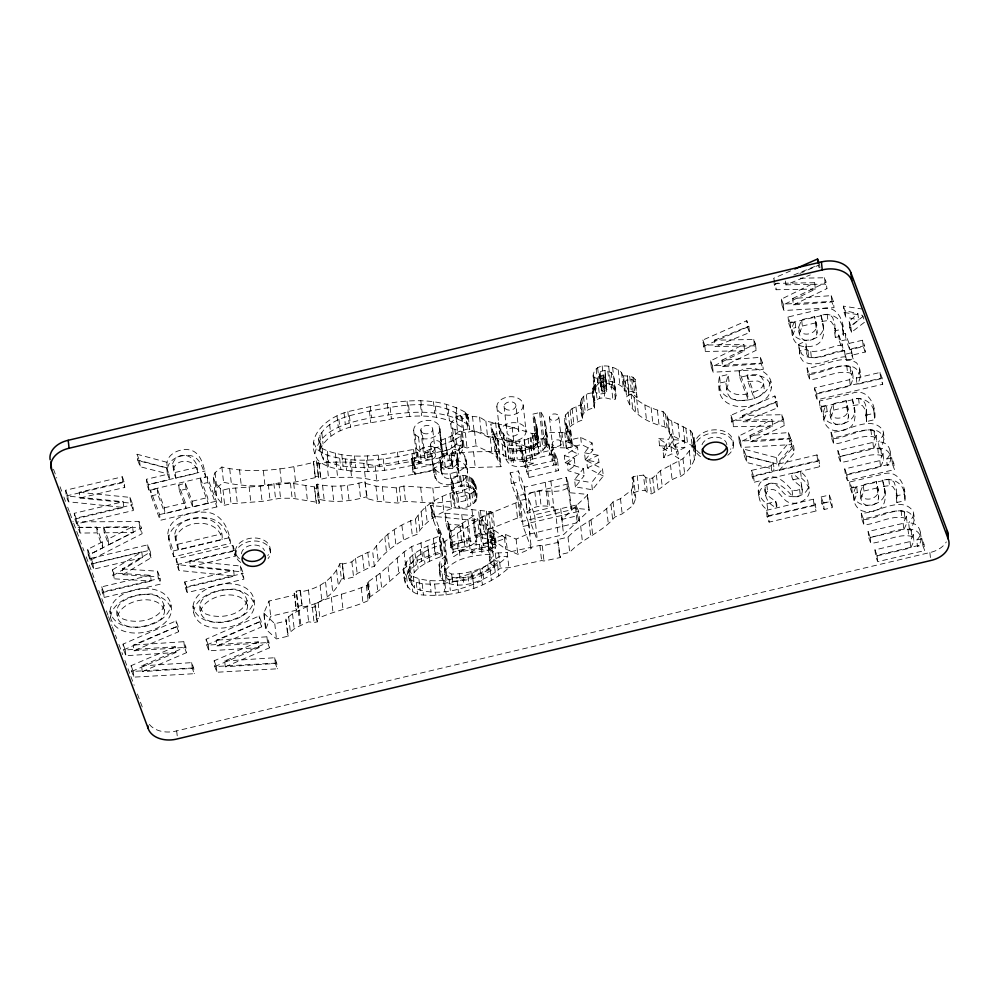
<?xml version="1.0" encoding="UTF-8"?>
<svg xmlns="http://www.w3.org/2000/svg" width="999" height="999" viewBox="0 0 999 999"><rect width="100%" height="100%" fill="white"/><g stroke="black" fill="none" stroke-linecap="round" stroke-linejoin="round"><path stroke-width="0.75" stroke-dasharray="5 3.75" d="M298.301 607.916L296.628 592.694L294.193 593.269L295.879 608.491L298.301 607.916L296.079 591.233L300.025 590.297L300.574 591.758C317.295 589.398 332.979 579.77 339.71 563.848L342.145 563.261L344.131 579.32L353.546 577.085L357.18 573.563L369.468 567.569L374.325 566.421C384.016 551.098 400.312 540.109 417.145 534.328C425.661 520.604 440.097 511.925 455.319 507.38L452.909 500.886L434.503 503.259L405.494 501.273L397.902 503.071L377.61 501.361L367.345 498.651L364.96 481.555C349.737 485.939 333.254 487.962 317.67 484.153L316.458 484.44L317.707 487.787L319.393 503.009L316.658 503.646L316.084 502.11L292.12 498.251L280.557 498.214L262.075 501.386L231.069 503.746L224.688 505.257L222.015 503.871L216.82 497.377L214.947 492.357L216.771 487.812L223.551 482.23C253.896 489.285 285.477 484.952 315.334 477.597L313.336 461.538L316.383 460.826L317.232 463.124L318.756 462.762L319.218 464.011L326.81 462.212L349.925 462.075L363.723 463.349L375.174 465.734L431.843 455.681A5.032 3.509 -6.3 0 0 437.562 458.304A5.032 3.509 -6.3 0 0 441.758 454.046L473.538 451.81L499.463 451.461C510.626 465.297 536.488 460.214 546.016 446.378C543.806 434.69 548.713 422.902 540.884 412.25L532.742 414.173L535.614 440.134L538.573 448.289L533.778 448.751L513.848 442.432L487.524 436.226L481.218 432.292L474.163 431.655L467.657 428.946L457.642 432.067L452.435 438.898L454.308 443.918L463.037 446.715L461.363 431.493M546.016 446.378L547.165 436.625L545.978 425.886M109.99 611.163C112.737 585.239 172.864 577.372 171.491 610.564C168.581 636.338 108.654 644.255 109.99 611.163C115.822 637.749 168.232 628.708 170.854 604.82M110.627 616.92C113.087 592.894 165.722 583.841 171.491 610.564M193.044 606.281C195.792 580.357 255.919 572.477 254.545 605.681C251.623 631.443 191.708 639.372 193.044 606.281C198.876 632.866 251.273 623.813 253.908 599.937M193.681 612.025C196.129 588.011 248.776 578.958 254.545 605.681M476.748 498.251C478.696 479.52 468.756 470.754 451.173 477.984L453.209 483.429L461.55 481.443A6.281 4.383 -6.3 0 1 468.893 485.352L468.706 486.451A6.281 4.383 -6.3 0 1 464.66 489.76L456.068 491.795L457.255 502.534L459.328 508.091C489.635 507.117 474.95 476.436 452.36 488.723L451.223 485.676L432.817 488.036L403.821 486.063L396.228 487.862L375.936 486.151L365.659 483.441M770.391 381.406C767.07 407.242 711.425 407.829 719.555 376.511L728.184 374.463L725.936 383.279L727.359 393.281L730.107 397.49L737.499 400.774L748.226 399.975L747.527 393.618L739.148 371.203C757.055 361.713 781.181 377.123 767.569 396.903C753.671 411.413 717.407 411.625 718.855 385.164M167.82 533.99C168.906 516.695 190.759 511.538 205.057 512.2C221.366 512.4 229.37 529.245 230.507 543.319L173.814 556.743L170.454 547.752L167.82 533.99L173.177 550.986L173.814 556.743M168.456 539.735C169.543 522.452 191.396 517.282 205.682 517.957C219.905 518.019 227.635 531.043 230.507 543.319M174.775 534.065C179.183 510.639 224.763 512.175 222.103 539.66L178.346 550.012L175.412 539.81L174.775 534.065L177.71 544.268L178.346 550.012M175.412 539.81C178.958 519.13 218.781 516.52 222.103 539.66M835.326 337.487L834.502 330.819L834.977 325.162L832.666 317.507L830.431 315.259L827.197 314.26L820.991 315.11C825.361 330.095 826.872 347.49 805.694 346.528C792.594 347.352 788.199 330.182 795.067 321.241L790.059 322.427L788.036 317.008L820.179 309.403C836.712 303.009 845.279 321.815 843.356 335.589L835.326 337.487L834.977 325.162M865.871 414.872C866.745 409.503 866.495 402.934 861.812 399.313L858.578 398.314L852.359 399.163C856.742 414.16 858.241 431.543 837.075 430.581C823.975 431.406 819.58 414.235 826.435 405.294L821.428 406.481L819.405 401.061L851.56 393.456C868.094 387.063 876.647 405.869 874.737 419.642L866.695 421.541L865.871 414.872L866.695 421.541M866.583 421.228L866.345 409.215M896.915 502.497L896.091 495.829L896.565 490.172L894.267 482.517L892.032 480.269L888.798 479.27L882.579 480.119C886.95 495.104 888.461 512.499 867.282 511.525C854.195 512.362 849.787 495.192 856.655 486.251L851.648 487.437L849.625 482.017L881.78 474.413C898.301 468.019 906.867 486.825 904.957 500.599L896.915 502.497L896.565 490.172M164.061 605.207C159.54 621.253 134.041 624.875 120.692 617.906C107.617 603.121 134.703 593.93 146.254 594.555C163.661 589.635 172.677 617.332 155.045 622.377C142.545 628.846 115.272 631.655 116.796 610.714M247.103 600.324C242.595 616.371 217.095 619.979 203.746 613.011C190.659 598.239 217.745 589.035 229.308 589.672C246.716 584.74 255.732 612.449 238.099 617.494C225.599 623.963 198.326 626.773 199.85 605.831M117.432 616.458C121.816 599.487 158.379 591.957 164.698 610.963M200.487 611.575C204.87 594.605 241.433 587.075 247.74 606.068M726.635 389.622L729.008 381.131L728.184 374.463M765.034 489.185C764.635 498.426 779.57 498.801 776.448 507.629C767.944 504.532 763.648 495.429 765.321 486.725L766.845 484.777C775.748 478.933 780.019 490.559 785.726 494.867C793.706 499.163 807.055 495.979 808.578 485.889L807.741 480.719L804.744 475.524L800.599 471.528L792.145 473.538C789.235 483.304 805.369 483.803 801.847 493.706L800.311 495.579L797.577 496.728L792.769 496.678C785.614 488.449 776.061 478.059 764.235 486.263C754.582 491.97 759.652 505.357 767.682 510.027L766.982 503.671C758.953 499.001 753.883 485.614 763.536 479.907C775.349 471.703 784.914 482.105 792.07 490.322L796.877 490.384L799.6 489.235L801.148 487.35C803.171 481.006 796.628 476.398 792.145 473.538M765.734 495.541L766.033 493.081L767.544 491.121C778.296 484.39 781.156 501.073 790.084 502.734C800.074 505.407 813.036 497.377 808.578 485.889M859.702 369.393L859.352 372.127L856.305 378.084L857.005 384.428L880.706 378.821L882.729 384.265L817.257 399.775L815.221 394.33L814.522 387.974L849.625 379.67L852.534 372.078L850.087 366.883C836.563 363.012 822.577 372.39 809.09 373.439L807.067 367.994C822.764 367.345 841.183 353.658 856.43 362.724C861.425 368.668 861.8 378.196 857.005 384.428M865.296 352.023L863.261 346.578L849.749 349.775L849.05 343.419L845.304 333.404L838.748 334.952L842.482 344.98L843.193 351.323C831.805 352.073 820.004 360.264 808.628 356.955C802.472 352.085 811.775 336.888 798.725 344.43L800.336 357.118L802.734 360.876C815.634 369.48 831.705 357.217 845.216 356.768L846.59 360.452L853.158 358.891L851.086 348.863L864.597 345.666L865.296 352.023L851.785 355.219L851.086 348.863M806.38 351.436L805.843 342.744M172.602 463.748C178.821 447.415 200.312 456.968 197.265 473.139L175.861 478.209L174.163 473.638L172.602 463.748L175.237 472.452L175.861 478.209M173.239 469.493C176.361 457.092 197.602 459.003 197.265 473.139M632.092 477.559L634.115 482.992L631.455 490.172L620.479 498.651L613.036 501.898C601.036 516.97 581.056 522.964 568.019 537.125L557.692 539.572L559.378 554.782L569.692 552.347C582.742 538.174 602.722 532.18 614.71 517.12L622.165 513.873L633.129 505.382L635.801 498.201L633.766 492.769L632.092 477.559L633.391 476.535L643.481 475.074L645.154 490.297L647.439 492.794L651.373 493.893C661.525 489.41 668.656 478.821 680.531 476.498C688.623 471.503 695.079 462.475 695.629 452.784L692.157 445.691L669.967 434.415L668.718 431.068L664.735 426.81C648.95 423.039 630.644 414.123 626.635 396.79L629.12 394.667L633.403 394.48L636.962 397.427L636.775 394.58L634.727 392.482L631.38 391.446L624.425 390.921L622.739 375.711L621.565 372.577C615.297 367.12 605.469 363.636 597.639 367.682C589.597 373.451 594.305 384.503 595.566 392.332L599.275 394.155L604.907 393.344L606.68 391.695L605.294 374.5L605.069 373.876L603.783 375.462L601.785 375.936L599.887 375.274L599.125 373.239L600.112 371.566L604.969 370.417L611.213 372.565L613.711 375.974L614.36 380.095L616.046 395.317L615.334 399.063L612.911 399.637L604.807 397.714L599.812 398.239L597.115 399.525L594.979 402.335L593.955 406.293L594.642 408.141C588.773 408.154 580.394 413.062 582.667 419.917C575.923 422.39 567.794 425.911 566.071 433.678L569.205 442.47L572.052 445.167L572.489 446.316L571.353 447.14L566.396 447.902L547.215 447.465L543.756 438.199L535.614 440.134M606.68 391.695L605.294 374.5M487.237 538.873L489.772 560.938L490.959 564.123L494.517 566.583L494.255 567.994C482.342 577.21 467.357 581.131 452.46 581.218L447.04 578.533L445.079 573.301L444.293 566.146L444.767 563.049L446.99 560.114L446.316 560.564L444.892 556.743L440.646 559.977L439.11 564.56L440.222 576.985C453.833 594.28 487.15 580.382 500.324 568.106L508.903 567.682L541.608 560.576L543.98 561.001L560.389 557.504L557.692 539.572M445.079 573.301L444.767 563.049M798.725 327.035L801.635 319.692L814.672 316.596C815.871 324.163 821.353 337.687 810.389 340.147C801.972 343.244 797.751 334.041 798.725 327.035C799.575 339.897 821.765 333.541 815.808 321.678M799.425 333.391L802.334 326.036L801.635 319.692M830.094 411.089L833.004 403.746L846.053 400.649C847.239 408.216 852.721 421.74 841.77 424.2C833.353 427.297 829.133 418.094 830.094 411.089C830.956 423.951 853.134 417.594 847.189 405.731M830.793 417.445L833.703 410.089L833.004 403.746M860.314 492.045L863.223 484.702L876.273 481.605C877.459 489.173 882.941 502.697 871.977 505.157C863.573 508.254 859.34 499.05 860.314 492.045C861.175 504.907 883.353 498.551 877.409 486.688M861.013 498.401L863.923 491.046L863.223 484.702M694.517 459.852L692.831 444.642L693.955 437.574L692.319 433.179L690.484 430.482L668.294 419.205L667.045 415.859L663.061 411.588C647.265 407.817 628.958 398.913 624.962 381.581L627.434 379.445L631.73 379.27L635.277 382.217L636.962 397.427M852.534 372.078L853.233 378.421L850.324 386.014L815.221 394.33M418.569 437.225L421.428 463.174C398.813 468.681 375.449 473.064 352.085 471.128C340.209 469.305 326.785 468.693 317.694 459.927C303.334 436.463 327.11 417.42 347.864 411.625C385.789 403.146 429.645 391.645 465.621 412.462L468.481 418.394L466.396 417.532L462.337 418.806L460.901 416.108C433.966 397.677 399.175 405.756 369.443 411.089C351.061 415.297 326.548 418.756 318.544 438.711L319.805 450.124L323.464 459.94C351.823 473.351 385.314 465.909 414.81 460.876L417.832 460.152L414.972 434.203M314.935 453.821C319.255 428.758 350.512 421.915 371.553 417.732C402.809 412.312 438.224 406.431 466.883 423.876L469.742 429.807L468.056 414.597M582.167 417.332C578.871 406.83 578.646 393.057 592.969 392.932L594.642 408.141M468.893 485.352L469.892 497.19A6.281 4.383 -6.3 0 1 465.846 500.511L457.255 502.534M719.555 376.511L720.267 382.854L719.555 391.521M879.17 448.451L878.458 442.095C887.799 440.871 894.492 452.485 886.525 459.041L887.224 465.384L892.444 464.148L894.48 469.592L847.477 480.731L845.441 475.287L844.742 468.931L879.832 460.614L883.004 453.708L880.843 449.088C867.257 445.841 853.433 454.882 839.922 456.006L837.886 450.561L872.901 442.407L876.148 435.264L873.988 430.731C860.401 427.472 846.578 436.526 833.066 437.649L831.031 432.205C845.928 432.917 871.178 413.736 882.891 430.269C884.652 436.663 884.615 443.806 879.17 448.451C888.498 447.227 895.191 458.828 887.224 465.384M909.377 529.395L908.678 523.051C918.019 521.828 924.712 533.429 916.745 539.984L917.444 546.341L922.664 545.104L924.699 550.549L877.696 561.675L875.661 556.231L874.962 549.887L910.052 541.57L913.223 534.665L911.063 530.044C897.477 526.785 883.653 535.839 870.141 536.962L868.106 531.518L903.121 523.351L906.368 516.221L904.207 511.688C890.621 508.429 876.797 517.482 863.286 518.606L861.25 513.161C876.148 513.873 901.398 494.692 913.111 511.213C914.859 517.607 914.834 524.762 909.377 529.395C918.718 528.184 925.411 539.785 917.444 546.341M494.255 567.994L493.731 559.415L496.191 561.113L499.525 560.951C486.351 573.226 453.047 587.125 439.435 569.83M615.334 399.063L613.661 383.853L614.36 380.095M593.955 406.293C594.205 399.188 589.26 390.134 595.441 384.315L598.126 383.029L603.134 382.492L611.226 384.428L613.661 383.853M439.985 428.996L439.498 431.418A13.212 9.228 -6.3 0 1 420.117 437.987L415.347 434.827L414.061 432.667A13.212 9.228 -6.3 0 1 421.903 421.328A13.212 9.228 -6.3 0 1 438.286 424.45L439.985 428.996L442.844 454.957L442.357 457.367A13.212 9.228 -6.3 0 1 422.977 463.936L418.206 460.789L416.92 458.616A13.212 9.228 -6.3 0 1 424.762 447.29A13.212 9.228 -6.3 0 1 441.146 450.412L442.844 454.957M792.557 335.689L795.766 327.597L795.067 321.241M823.938 419.742L827.147 411.65L826.435 405.294M854.145 500.699L857.354 492.607L856.655 486.251M876.148 435.264L876.847 441.62L873.601 448.751L838.586 456.918L837.886 450.561M906.368 516.221L907.067 522.577L903.82 529.707L868.805 537.874L868.106 531.518M594.78 390.247L593.556 372.827M883.366 433.042L882.729 435.851L878.458 442.095M913.573 513.986L912.949 516.808L908.678 523.051M883.004 453.708L883.703 460.064L880.544 466.97L845.441 475.287M913.223 534.665L913.923 541.008L910.751 547.927L875.661 556.231M318.756 462.762L320.904 479.233L328.496 477.435L351.598 477.285L365.409 478.571L376.848 480.944L433.516 470.704L433.491 469.967A5.032 3.509 -6.3 0 1 437.712 466.633A5.032 3.509 -6.3 0 1 443.069 468.394L443.369 469.118L452.834 468.344L450.786 458.304L452.559 450.811L455.082 444.992L462.325 440.222L463.349 440.547C457.554 448.651 455.706 458.466 458.491 468.007L501.148 466.683L498.276 440.721M451.498 464.785L455.794 451.486L454.533 440.072L461.775 435.302L455.344 433.241L450.649 436.426L440.734 440.422L441.283 445.03L454.533 440.072M457.642 462.587L459.677 455.332L464.06 447.04L462.375 431.83M566.071 433.678L564.398 418.469L565.521 414.972L572.14 408.516L580.993 404.707L580.481 402.11M403.908 571.678C409.003 583.478 423.526 584.515 434.64 584.078C460.751 582.405 488.249 574.737 507.642 556.268L499.063 556.693L482.405 568.331L483.653 579.732C463.037 589.685 436.788 597.252 414.635 588.061L410.289 582.442C401.386 561.101 425.412 549.875 441.458 544.555L440.234 541.283C426.223 546.378 409.028 552.534 403.633 567.956C401.785 581.031 409.203 594.73 423.464 595.017C453.771 597.165 486.251 588.523 508.903 567.682L507.217 552.472L539.922 545.367L542.307 545.791L558.703 542.295M409.94 580.744C414.185 566.445 430.119 560.726 442.719 555.968L439.847 530.007M166.92 462.3L137.063 454.245L137.7 460.002L167.557 468.044C163.636 455.806 178.084 448.326 188.449 449.687C201.049 451.236 204.033 466.533 205.682 476.798L148.976 490.222L147.04 485.027L146.403 479.283L168.956 473.938L169.58 479.695L147.04 485.027M167.557 468.044C169.418 458.529 180.432 454.782 189.086 455.432C199.987 456.268 202.635 468.419 205.682 476.798M440.222 576.985L439.897 571.715L441.433 567.132L440.646 559.977M319.805 450.124C332.18 423.763 367.083 424.837 391.421 418.918C414.797 414.647 441.77 413.361 462.162 427.522L463.598 430.207L461.913 414.997M214.947 492.357L213.262 477.147L215.085 472.589L221.865 467.02C252.21 474.075 283.803 469.742 313.649 462.375L315.334 477.597M498.289 422.365L499.475 433.104L504.295 443.781L507.542 445.042L521.391 446.166L531.393 448.339C537.749 446.228 539.747 438.736 536.9 433.079L532.105 433.541L512.162 427.222L485.851 421.016L479.545 417.082L472.49 416.433L465.971 413.736L455.956 416.858L450.749 423.688L452.622 428.708L465.347 432.767L474.45 430.619L493.743 439.697L491.945 434.89L490.759 424.15L498.289 422.365C500.412 436.925 514.497 446.103 528.109 438.636C540.084 435.701 537.437 422.24 532.742 414.173M265.484 628.346L263.798 613.136L269.006 601.061L294.817 594.942L296.503 610.164L270.692 616.271L265.796 629.183L276.461 638.935L288.299 636.138L285.914 619.043L292.52 613.661L306.955 606.593L312.387 607.38L315.721 606.58L317.407 621.803L314.061 622.589L308.629 621.803L299.9 625.824L294.205 628.87L287.6 634.253L288.299 636.138M405.169 583.091L404.895 579.37C410.289 563.948 427.485 557.792 441.496 552.697L438.636 526.748M456.068 491.795L458.141 497.352C463.861 495.804 477.023 494.567 475.374 485.689M458.928 473.439L457.654 461.076L456.256 457.892L457.442 468.631L458.928 473.439L455.207 477.522A8.504 5.944 -6.3 0 1 448.701 478.721C438.499 477.759 441.183 464.385 439.735 457.33L449.175 455.094L450.362 465.834A6.856 4.783 -6.3 0 1 457.417 468.643M663.798 457.754L663.011 450.586L666.445 443.706L658.791 438.611L659.577 445.766L667.232 450.874L663.798 457.754L671.79 453.896L678.821 458.591L678.034 451.423L675.474 444.58L684.078 440.447L684.864 447.602L676.273 451.748L678.821 458.591M659.577 445.766L669.43 446.478L668.643 439.323L671.428 433.741L673.651 439.685L674.437 446.84L684.864 447.602M669.43 446.478L672.227 440.909L671.428 433.741M763.648 383.891L761.925 387.312L758.516 390.134L753.583 392.195L754.282 398.539L759.215 396.491L762.624 393.668L764.347 390.247L763.224 379.982L760.913 376.498L757.304 374.687L747.19 375.075L747.889 381.418L754.282 398.539M300.025 590.297L302.247 606.98C318.968 604.607 334.653 594.979 341.396 579.058L339.71 563.848M643.481 475.074L645.754 477.584L649.7 478.683L652.734 477.959L660.451 470.616L682.979 458.678L689.273 450.961L692.831 444.642M488.836 513.036L491.695 538.998L505.731 549.025L517.782 554.308L531.343 548.463L523.126 526.461L520.267 500.511L528.483 498.563L534.577 514.872L576.236 505.007L578.633 511.438L579.82 522.177L529.932 533.99L529.657 533.254L516.108 539.098L505.556 534.477L491.858 539.223L488.086 545.729L489.273 548.913L490.959 564.123M492.744 547.277L491.97 548.626L490.459 547.027L481.368 547.652L459.49 552.072L469.655 545.529L488.424 543.281L495.279 544.805L496.416 546.003L492.744 547.277L491.858 539.223M489.772 560.938L492.757 555.781L491.083 540.571M605.069 373.876L606.743 389.086L605.469 390.671L603.471 391.146L601.573 390.484L600.811 388.461L601.785 386.775L600.112 371.566M544.83 435.626C540.147 444.38 529.495 446.59 520.604 448.326C504.707 452.497 493.394 438.349 490.759 424.15M374.325 566.421L372.652 551.211C382.33 535.889 398.638 524.887 415.459 519.118C423.988 505.382 438.411 496.715 453.646 492.157L454.395 494.168L462.737 492.182A6.281 4.383 -6.3 0 1 470.079 496.091M595.242 388.037C600.287 376.81 616.108 381.081 623.251 387.787L624.425 390.921M445.554 570.217C456.468 556.805 475.137 555.357 491.258 554.195L492.757 555.781M584.502 452.809L598.189 455.244L598.988 462.4L585.302 459.977L584.502 452.809L592.082 442.994L580.706 437.4L565.534 440.996L566.321 448.151L578.309 454.233L565.109 462.774L564.323 455.619L577.522 447.077L578.309 454.233M585.302 459.977L592.869 450.162L592.082 442.994M778.646 463.998L816.982 454.92L819.005 460.364L819.717 466.72L754.233 482.217L752.197 476.773L751.498 470.417L771.153 465.771L773.388 462.912L746.191 456.193L743.518 449.051L776.51 457.654L791.196 439.71L793.73 446.491L794.43 452.847L779.345 470.342L778.646 463.998L793.73 446.491M752.197 476.773L771.852 472.115L774.088 469.255L773.388 462.912M575.387 486.875L574.6 479.72L583.404 468.543L567.282 463.536L568.081 470.691L584.19 475.699L575.387 486.875L592.37 489.785L603.296 476.036L602.509 468.881L586.65 460.776L587.437 467.932L603.296 476.036M592.37 489.785L591.583 482.617L602.509 468.881M743.518 449.051L744.218 455.394L777.21 464.011L791.895 446.066L791.196 439.71M342.145 563.261L342.457 564.098L351.873 561.875L355.494 558.354L367.794 552.36L372.652 551.211M491.695 538.998L493.906 537.574L491.033 511.613L430.669 505.419L431.855 516.158L473.164 520.404L518.169 501.873L511.363 483.628L510.177 472.889L518.406 470.941L524.487 487.25L566.146 477.385L567.332 488.124L569.018 492.657L587.287 494.368L587.537 495.054L561.888 519.43L577.422 515.746L579.82 522.177M528.483 498.563L531.356 524.512L537.437 540.821L563.573 534.64L589.223 510.264L587.537 495.054M317.407 621.803L316.471 619.293C333.341 610.651 352.872 608.204 369.68 599.912L367.207 582.567L380.032 573.289L404.096 551.91L411.688 546.553L439.31 536.126L431.855 516.158M368.881 597.789L381.718 588.498L405.781 567.132L413.374 561.763L440.984 551.336L438.124 525.387M593.106 375.037L593.881 377.123L597.602 378.946L603.221 378.122L605.007 376.486M849.787 327.797L849.088 321.441L857.879 313.561L858.578 319.917L849.787 327.797L851.473 332.28L864.947 321.903L862.499 315.322L844.08 312.5L843.381 306.144L861.8 308.978M633.766 492.769L638.885 490.846L645.154 490.297M851.473 332.28L850.761 325.924L863.024 316.496M441.433 567.132L445.679 563.911L442.819 537.949M316.471 619.293L314.785 604.07C331.656 595.441 351.186 592.981 367.994 584.702L367.207 582.567M567.282 463.536L574.225 458.366L575.024 465.522L568.081 470.691M547.165 436.625L545.529 432.255L564.71 432.692L570.804 431.093L565.784 423.813L564.398 418.469M439.123 425.874L441.995 451.835L451.91 447.839L456.593 444.655L454.92 429.445M493.906 537.574L489.21 537.087L483.941 531.356L519.842 517.082L516.982 491.133M444.293 566.146L446.241 571.378L451.673 574.063C466.57 573.963 481.555 570.054 493.469 560.839M463.037 446.715L455.794 451.486L442.545 456.443L439.685 430.482M462.337 523.226L465.197 549.175L453.746 556.618L450.874 530.669L473.976 515.659L476.835 541.608L470.866 545.491L451.336 549.7L447.677 521.441M446.316 560.564L444.243 541.77L491.033 511.613M467.569 526.735L470.442 552.684L476.623 548.701L489.21 550.437L487.949 539.035M485.089 515.447L487.949 541.408L481.843 545.342L495.479 548.164L494.218 536.75L492.969 533.404L486.688 529.994L490.434 527.584L505.981 538.286L495.954 541.758L494.817 540.559L480.819 537.45L475.362 537.287L480.581 533.928L494.218 536.75M112.363 569.929L141.808 551.885L142.445 557.629L112.987 575.674L114.173 578.821L151.174 581.043L150.537 575.287L113.536 573.064L112.363 569.929L112.987 575.674M150.537 575.287L101.686 586.85L102.323 592.607L104.133 597.452L160.827 584.028L158.192 576.947L122.977 574.675L122.353 568.931L150.399 552.047L147.715 544.842L91.009 558.266L91.646 564.01L93.581 569.205L142.445 557.629M122.977 574.675L151.036 557.792L150.399 552.047M567.332 488.124C553.658 496.216 537.162 484.815 525.337 497.077L519.58 481.68L518.406 470.941M527.01 512.287C534.577 504.795 544.218 505.419 553.758 506.955L527.36 513.211L524.15 486.338M408.678 569.33L413.374 576.648C435.539 585.839 461.775 578.271 482.405 568.331M90.272 560.314L89.635 554.57L141.421 527.984L139.036 521.59L77.422 521.853L78.059 527.609L80.107 533.079L97.265 532.867L102.835 547.789L88.312 555.069L90.272 560.314L142.058 533.728L141.421 527.984M108.729 544.817L108.092 539.073L132.58 526.735L133.217 532.492L108.729 544.817L104.233 532.792L103.609 527.035L132.58 526.735M88.312 555.069L87.675 549.325L102.198 542.032L96.628 527.122L79.47 527.335L77.422 521.853M503.109 433.042L505.981 459.003C510.452 469.955 524.35 466.82 533.079 463.548L530.207 437.599M782.067 305.494L781.368 299.138L814.66 282.717L815.371 289.061L782.067 305.494L783.94 310.502L834.028 307.655L833.328 301.311L831.205 295.629L792.682 298.539L793.381 304.895L831.917 301.985L834.028 307.655M711.3 367.195L710.601 360.851L743.905 344.418L744.605 350.774L711.3 367.195L713.174 372.215L763.273 369.368L762.562 363.012L760.451 357.342L721.915 360.252L722.614 366.608L761.151 363.686L763.273 369.368M739.385 442.445L738.686 436.101L771.99 419.667L772.689 426.024L739.385 442.445L741.258 447.465L791.358 444.617L790.659 438.261L788.536 432.592L750.012 435.502L750.711 441.845L789.235 438.936L791.358 444.617M792.682 298.539L826.21 282.242L824.537 277.759L797.302 278.271M793.381 304.895L826.922 288.599L826.21 282.242M721.915 360.252L755.456 343.956L753.783 339.46L714.435 340.209L715.134 346.553L754.482 345.816L756.156 350.312L722.614 366.608M450.537 547.402L464.597 540.571L476.835 541.608M471.978 509.665L474.837 535.614L479.145 533.528L477.46 518.306M750.012 435.502L783.541 419.205L781.867 414.71L742.532 415.459L743.231 421.803L782.567 421.066L784.24 425.562L750.711 441.845M663.011 450.586L670.991 446.74L678.034 451.423M586.65 460.776L598.189 455.244M587.437 467.932L598.988 462.4M790.609 270.866L773.601 278.346L775.012 282.13M815.371 289.061L776.186 289.735L774.3 284.703L779.969 282.205M799.824 273.476L818.243 265.372L820.291 270.841M744.605 350.774L705.419 351.448L703.546 346.403L702.834 340.047L746.777 320.729L748.825 326.198L749.525 332.555L715.134 346.553M703.546 346.403L747.489 327.073L746.777 320.729M123.064 644.118L125.25 649.974L175.275 646.765L175.911 652.509L125.874 655.719L123.701 649.874L123.064 644.118L176.099 620.891L177.997 625.986L178.634 631.73L133.953 650.811L133.317 645.067L177.997 625.986M123.701 649.874L176.736 626.648L176.099 620.891M206.119 639.235L208.292 645.079L258.329 641.882L258.966 647.627L208.928 650.824L206.756 644.979L206.119 639.235L259.153 616.008L261.051 621.091L261.688 626.848L217.008 645.928L216.371 640.172L261.051 621.091M206.756 644.979L259.79 621.753L259.153 616.008M772.689 426.024L733.503 426.698L731.63 421.653L730.931 415.297L774.874 395.979L776.91 401.448L777.622 407.804L743.231 421.803M731.63 421.653L775.574 402.322L774.874 395.979M175.275 646.765L131.106 665.671L131.743 671.415L133.878 677.135L194.293 673.688L192.308 668.368L142.233 671.665L141.608 665.921L185.826 646.952L183.866 641.683L133.317 645.067M142.233 671.665L186.463 652.697L185.826 646.952M258.329 641.882L214.161 660.776L214.797 666.533L216.92 672.24L277.347 668.806L275.362 663.486L225.287 666.783L224.65 661.038L268.881 642.057L266.908 636.788L216.371 640.172M225.287 666.783L269.518 647.814L268.881 642.057M131.743 671.415L175.911 652.509M214.797 666.533L258.966 647.627M426.773 450.699L434.715 447.377L434.84 448.139A5.982 4.171 -6.3 0 1 431.106 452.197A5.982 4.171 -6.3 0 1 424.637 451.61L426.773 450.699L427.56 457.854L425.062 458.441L422.19 432.492M427.56 457.854L435.502 454.545M793.793 275L819.592 264.498L820.004 268.306M785.476 281.044L785.901 284.852L810.264 274.925M714.435 340.209L748.825 326.198M742.532 415.459L776.91 401.448M457.405 543.344L451.548 545.404L450.549 542.544L470.079 538.336L464.41 542.02L457.405 543.344L458.191 550.499L452.335 552.572L453.746 556.618M313.674 442.407L316.433 448.514C325.524 457.28 338.948 457.892 350.824 459.715C374.188 461.65 397.552 457.267 420.167 451.76L416.571 448.751L413.549 449.463C384.053 454.495 350.562 461.95 322.202 448.539L318.544 438.711M411.75 458.379L413.661 463.511L431.968 459.178L434.14 467.557L436.451 470.691A13.724 9.578 -6.3 0 0 450.137 473.601L456.918 471.903A14.223 9.928 -6.3 0 0 463.961 467.657A14.698 10.265 -6.3 0 0 466.433 461.426L464.847 456.406A14.486 10.115 -6.3 0 0 459.727 450.999L456.393 449.825A13.849 9.665 -6.3 0 0 446.99 450.037L411.75 458.379L412.937 469.118L414.847 474.25L433.154 469.917L435.327 478.296L437.637 481.431A13.724 9.578 -6.3 0 0 451.323 484.34L458.104 482.642A14.223 9.928 -6.3 0 0 465.147 478.396L466.071 477.235A14.748 10.29 -6.3 0 0 467.619 472.165L466.433 461.426M65.622 490.247L67.795 496.066L123.127 501.735L123.764 507.48L68.431 501.81L66.259 495.991L65.622 490.247L122.328 476.823L124.138 481.668L124.763 487.425L79.87 498.051L79.246 492.307L124.138 481.668M788.036 317.008L788.735 323.364L820.891 315.746C831.555 311.601 843.131 319.305 843.131 330.944M66.259 495.991L122.964 482.567L124.763 487.425M175.237 472.452L196.628 467.382M788.735 323.364L790.758 328.783L795.766 327.597M802.334 326.036L815.371 322.952L814.672 316.596M821.69 321.453L827.896 320.617L831.131 321.616L834.839 326.885L835.676 331.506M146.403 479.283L148.339 484.465L205.045 471.041M150.474 490.184L157.18 488.598L164.348 507.804L164.985 513.561L186.039 508.566L185.402 502.822L178.721 484.927L185.427 483.329L192.108 501.236L192.745 506.98L208.279 503.309L207.642 497.552L200.474 478.346L207.18 476.76L216.284 501.161L216.92 506.905L160.215 520.329L151.111 495.929L150.474 490.184L159.59 514.585L160.215 520.329M842.432 324.588L842.656 329.233L834.502 330.819M601.785 386.775L606.643 385.626L612.887 387.774L615.396 391.183L616.046 395.317M79.246 492.307L129.995 497.377L132.742 504.732L133.379 510.489L76.686 523.913L74.875 519.055L74.238 513.311L123.127 501.735M151.111 495.929L157.817 494.343L164.985 513.561M200.474 478.346L201.111 484.09L207.804 482.505L216.92 506.905M178.721 484.927L179.358 490.671L186.064 489.085L192.745 506.98M74.238 513.311L76.049 518.156L132.742 504.732M74.875 519.055L123.764 507.48M799.6 354.133L799.425 350.786L806.655 349.413M838.748 334.952L839.447 341.308L846.016 339.747L849.749 349.775M213.262 477.147L215.135 482.155L220.329 488.661L223.014 490.034L229.383 488.523L260.402 486.176L278.883 482.992L290.434 483.041L314.398 486.9L316.658 503.646M842.482 344.98C831.106 345.716 819.305 353.921 807.929 350.599L806.081 347.789L805.681 345.08M849.05 343.419L862.562 340.222L864.597 345.666M164.348 507.804L185.402 502.822M192.108 501.236L207.642 497.552M846.59 360.452L844.517 350.424C831.006 350.861 814.934 363.124 802.035 354.52L798.9 347.777M315.022 476.76L318.057 476.036L318.918 478.334L320.429 477.972M491.945 434.89L499.475 433.104M159.59 514.585L216.284 501.161M739.148 371.203L739.859 377.56C750.524 373.788 769.093 373.052 771.091 387.749M720.267 382.854L729.008 381.131M845.891 354.096L852.459 352.547M464.06 447.04L467.02 447.989L476.136 445.829L495.417 454.92L501.148 466.683M314.972 488.436L317.707 487.787M807.067 367.994L807.766 374.338C821.053 375.886 853.396 353.384 860.401 375.736M412.937 469.118L448.176 460.776A13.849 9.665 -6.3 0 1 457.579 460.564L460.914 461.75A14.486 10.115 -6.3 0 1 466.021 467.145L467.619 472.165M807.766 374.338L809.802 379.782C823.288 378.733 837.262 369.355 850.786 373.226L853.233 378.421M441.133 470.679L440.921 468.069L450.362 465.834M528.883 477.522L527.709 466.783L525.449 460.751L526.635 471.491L528.883 477.522L558.666 470.467L557.479 459.727L525.249 467.332L523.001 461.313L521.815 450.574L551.585 443.519L553.833 449.55L555.019 460.289L552.772 454.258L551.585 443.519M520.304 451.498L525.224 450.337L512.075 450.986L520.304 451.498L519.118 440.759M316.458 484.44L318.144 499.662L319.355 499.375C334.94 503.171 351.423 501.148 366.645 496.778L367.345 498.651M521.815 450.574L524.063 456.593L553.833 449.55M856.305 378.084L879.994 372.465L882.03 377.922L882.729 384.265M566.321 448.151L581.505 444.555L592.869 450.162M523.001 461.313L555.232 453.708L557.479 459.727M91.009 558.266L92.944 563.448L141.808 551.885M91.646 564.01L148.351 550.586L151.036 557.792M177.71 544.268L221.466 533.903M814.522 387.974L816.558 393.419L882.03 377.922M173.177 550.986L229.87 537.562M526.635 471.491L556.406 464.448L558.666 470.467M176.124 558.903L178.297 564.722L233.629 570.392L234.266 576.136L178.933 570.466L176.761 564.647L176.124 558.903L232.829 545.479L234.64 550.324L235.277 556.081L190.372 566.708L189.748 560.963L234.64 550.324M819.405 401.061L820.117 407.417L852.259 399.8C862.936 395.654 874.5 403.359 874.512 414.997M511.363 483.628L519.58 481.68M176.761 564.647L233.466 551.223L235.277 556.081M820.117 407.417L822.127 412.837L827.147 411.65M833.703 410.089L846.752 407.005L846.053 400.649M853.059 405.507L859.277 404.67L862.512 405.669L866.22 410.939L867.057 415.559M101.686 586.85L103.496 591.708L160.19 578.284L160.827 584.028M102.323 592.607L151.174 581.043M510.177 472.889L518.656 495.629L568.543 483.816L571.416 509.765L521.528 521.578L519.842 517.082M865.996 415.197L874.038 413.286L873.813 408.641M189.748 560.963L240.497 566.033L243.244 573.389L243.881 579.145L187.188 592.569L185.377 587.712L184.74 581.967L233.629 570.392M184.74 581.967L186.551 586.813L243.244 573.389M185.377 587.712L234.266 576.136M831.031 432.205L831.73 438.549C844.355 440.522 877.909 417.32 884.065 439.385M831.73 438.549L833.765 444.006C847.277 442.882 861.101 433.828 874.699 437.087L876.847 441.62M520.267 500.511L528.746 523.239L578.633 511.438M523.126 526.461L531.356 524.512M751.498 470.417L753.533 475.861L819.005 460.364M779.345 470.342L817.681 461.263L819.717 466.72M341.396 579.058L343.818 578.483M838.586 456.918L840.621 462.362C854.133 461.238 867.956 452.185 881.543 455.444L883.703 460.064M792.844 479.882L801.298 477.884L805.456 481.88L808.441 487.062L809.277 492.232M886.525 459.041L891.745 457.804L893.78 463.249L894.48 469.592M844.742 468.931L846.777 474.375L893.78 463.249M297.764 606.455L301.71 605.519M766.982 503.671L775.861 501.573M263.798 613.136L274.775 623.726L286.613 620.916M849.625 482.017L850.324 488.374L882.479 480.756C893.143 476.61 904.719 484.315 904.732 495.954M821.128 496.965L829.332 495.017L831.655 501.223L832.354 507.567L824.15 509.515L821.827 503.321L821.128 496.965L823.451 503.159L824.15 509.515M766.395 510.327L813.398 499.2L815.434 504.645L816.133 511.001L769.13 522.127L767.095 516.683L766.395 510.327L768.431 515.784L769.13 522.127M850.324 488.374L852.347 493.793L857.354 492.607M863.923 491.046L876.972 487.962L876.273 481.605M883.278 486.463L889.497 485.626L892.731 486.625L896.44 491.895L897.264 496.515M768.431 515.784L815.434 504.645M821.827 503.321L830.044 501.373L832.354 507.567M823.451 503.159L831.655 501.223M767.095 516.683L814.11 505.556L816.133 511.001M904.033 489.597L904.245 494.243L896.091 495.829M861.25 513.161L861.95 519.505C874.575 521.478 908.116 498.276 914.285 520.342M861.95 519.505L863.985 524.95C877.497 523.826 891.32 514.785 904.907 518.044L907.067 522.577M868.805 537.874L870.841 543.319C884.352 542.195 898.176 533.141 911.762 536.401L913.923 541.008M916.745 539.984L921.965 538.748L924 544.205L924.699 550.549M874.962 549.887L876.997 555.332L924 544.205M149.388 724.412A23.239 16.234 -6.3 0 0 176.673 730.881L929.869 552.559A23.689 16.546 -6.3 0 0 946.315 541.908M458.191 550.499L465.197 549.175M622.739 375.711L629.707 376.236L633.041 377.26L635.102 379.37L636.775 394.58M470.442 552.684L489.21 550.437M747.889 381.418L758.016 381.044L761.613 382.854L763.923 386.326M747.527 393.618C739.148 396.466 726.41 394.043 725.936 383.279M133.953 650.811L184.49 647.427L186.463 652.697M217.008 645.928L267.545 642.544L269.518 647.814M141.608 665.921L191.683 662.624L193.669 667.944L194.293 673.688M224.65 661.038L274.725 657.729L276.711 663.061L277.347 668.806M781.368 299.138L783.241 304.146L833.328 301.311M710.601 360.851L712.474 365.859L762.562 363.012M738.686 436.101L740.559 441.108L790.659 438.261M214.161 660.776L216.284 666.495L276.711 663.061M131.106 665.671L133.242 671.378L193.669 667.944M489.273 548.913L495.304 553.059L507.217 552.472M785.901 284.852L825.236 284.116L826.922 288.599M814.66 282.717L775.486 283.379L776.186 289.735M702.834 340.047L704.72 345.092L743.905 344.418M730.931 415.297L732.804 420.342L771.99 419.667M104.233 532.792L133.217 532.492M78.059 527.609L139.673 527.335L142.058 533.728M122.353 568.931L157.555 571.203L160.19 578.284M658.791 438.611L668.643 439.323M673.651 439.685L684.078 440.447M533.079 463.548L523.076 461.376L509.228 460.252L505.981 459.003M445.991 523.938L462.924 525.362L448.863 532.18L445.991 523.938L444.805 513.199L473.976 515.659M567.832 481.918L570.704 507.867L588.96 509.59L589.223 510.264M79.87 498.051L130.632 503.121L133.379 510.489M190.372 566.708L241.134 571.778L243.881 579.145M474.837 535.614L481.418 536.288L478.558 510.339M574.6 479.72L591.583 482.617M843.381 306.144L845.104 310.751L857.879 313.561M844.08 312.5L845.803 317.108L858.578 319.917M744.218 455.394L746.89 462.549L774.088 469.255M137.063 454.245L139.585 460.989L166.733 468.019L168.956 473.938M137.7 460.002L140.21 466.733L167.37 473.763L169.58 479.695M564.323 455.619L574.225 458.366M565.109 462.774L575.024 465.522M487.949 541.408L494.23 544.817L495.479 548.164M565.534 440.996L577.522 447.077M481.418 536.288L479.145 533.528M484.64 522.839L487.949 525.674L480.157 524.875L477.884 522.115L482.679 519.942L484.64 522.839L485.901 534.24M439.947 459.94L442.058 465.584L447.515 467.982A8.504 5.944 -6.3 0 0 454.021 466.783L457.005 464.248L457.654 461.076M849.088 321.441L850.761 325.924M851.785 355.219L853.158 358.891M839.447 341.308L843.193 351.323M747.489 327.073L749.525 332.555M775.574 402.322L777.622 407.804M791.895 446.066L794.43 452.847M747.19 375.075L753.583 392.195M739.859 377.56L748.226 399.975M672.227 440.909L674.437 446.84M606.743 389.086L606.98 389.71M592.27 391.084L592.969 392.932M566.146 477.385L568.543 483.816M570.704 507.867L571.416 509.765M559.378 554.782L560.389 557.504M450.786 458.304L452.11 461.85L457.767 461.526L456.918 456.093M430.669 505.419L444.243 541.77M440.984 551.336L445.679 563.911M313.336 461.538L313.649 462.375M318.144 499.662L319.393 503.009M314.785 604.07L315.721 606.58M296.079 591.233L296.628 592.694M294.193 593.269L294.817 594.942M295.879 608.491L296.503 610.164M259.79 621.753L261.688 626.848M201.111 484.09L208.279 503.309M179.358 490.671L186.039 508.566M176.736 626.648L178.634 631.73M103.609 527.035L108.092 539.073M87.675 549.325L89.635 554.57M53.509 469.255L56.781 478.009M60.052 486.763L61.688 491.146M63.861 496.99L65.497 501.361M67.682 507.205L69.318 511.575M69.855 513.036L73.127 521.803M73.676 523.251L79.121 537.849M79.67 539.31L84.028 550.986M86.201 556.83L91.658 571.428M92.195 572.889L95.467 581.643M98.739 590.397L104.183 604.994M106.369 610.839L108.004 615.209M108.541 616.67L111.813 625.436M112.363 626.885L116.721 638.573M118.893 644.405L122.715 654.62M124.887 660.464L130.332 675.062M130.881 676.523L134.153 685.277M137.425 694.03L142.869 708.628M444.805 513.199L450.874 530.669M882.579 480.119L885.239 494.705M852.359 399.163L855.019 413.748M820.991 315.11L823.638 329.695M876.972 487.962L878.658 498.126M846.752 407.005L848.438 417.17M815.371 322.952L817.057 333.117M853.446 494.343C855.406 512.287 889.497 506.481 884.527 488.349M823.226 413.386C825.186 431.331 859.277 425.524 854.32 407.392M791.857 329.333C793.805 347.277 827.909 341.471 822.939 323.339M435.639 455.307L435.452 454.233A5.982 4.171 -6.3 0 0 427.46 451.835A5.982 4.171 -6.3 0 0 424.488 457.942L425.424 458.766A5.982 4.171 -6.3 0 0 431.905 459.353A5.982 4.171 -6.3 0 0 435.639 455.307L432.642 428.583M929.869 552.559L930.456 557.867M921.965 538.748L922.664 545.104M920.441 532.092L921.14 538.449M911.063 530.044L911.762 536.401M910.052 541.57L910.751 547.927M904.245 494.243L904.957 500.599M907.966 528.983L908.665 535.339M904.207 511.688L904.907 518.044M903.121 523.351L903.82 529.707M901.11 510.626L901.81 516.97M891.745 457.804L892.444 464.148M890.221 451.148L890.921 457.492M879.994 372.465L880.706 378.821M888.798 479.27L889.497 485.626M880.843 449.088L881.543 455.444M879.832 460.614L880.544 466.97M874.038 413.286L874.737 419.642M877.746 448.027L878.446 454.383M873.988 430.731L874.699 437.087M862.562 340.222L863.261 346.578M872.901 442.407L873.601 448.751M870.891 429.67L871.59 436.026M876.997 555.332L877.696 561.675M858.578 398.314L859.277 404.67M845.104 310.751L845.803 317.108M870.141 536.962L870.841 543.319M850.087 366.883L850.786 373.226M845.304 333.404L846.016 339.747M849.625 379.67L850.324 386.014M846.765 365.646L847.464 372.003M842.656 329.233L843.356 335.589M863.286 518.606L863.985 524.95M844.517 350.424L845.216 356.768M831.205 295.629L831.917 301.985M851.648 487.437L852.347 493.793M846.777 474.375L847.477 480.731M824.537 277.759L825.236 284.116M827.197 314.26L827.896 320.617M839.922 456.006L840.621 462.362M833.066 437.649L833.765 444.006M821.428 406.481L822.127 412.837M829.332 495.017L830.044 501.373M816.558 393.419L817.257 399.775M810.726 351.673L811.425 358.029M807.929 350.599L808.628 356.955M809.09 373.439L809.802 379.782M816.982 454.92L817.681 461.263M798.725 344.43L799.425 350.786M813.398 499.2L814.11 505.556M790.059 322.427L790.758 328.783M783.241 304.146L783.94 310.502M800.599 471.528L801.298 477.884M801.61 485.002L802.309 491.346M799.6 489.235L800.311 495.579M773.888 280.881L774.3 284.703M788.536 432.592L789.235 438.936M792.07 490.322L792.769 496.678M783.541 419.205L784.24 425.562M781.867 414.71L782.567 421.066M776.51 457.654L777.21 464.011M760.451 357.342L761.151 363.686M775.748 501.273L776.448 507.629M771.153 465.771L771.852 472.115M755.456 343.956L756.156 350.312M753.783 339.46L754.482 345.816M766.845 484.777L767.544 491.121M758.154 490.771L758.865 497.127M753.533 475.861L754.233 482.217M746.191 456.193L746.89 462.549M740.559 441.108L741.258 447.465M732.804 420.342L733.503 426.698M733.166 442.407L733.503 445.429M712.474 365.859L713.174 372.215M704.72 345.092L705.419 351.448M693.955 437.574L695.629 452.784M693.706 439.11L695.391 454.333M692.319 433.179L693.993 448.389M690.484 430.482L692.157 445.691M689.273 450.961L690.958 466.171M685.876 428.434L687.562 443.656M683.166 426.76L684.852 441.97M682.979 458.678L684.652 473.888M677.971 423.539L679.657 438.748M678.845 461.276L680.531 476.498M675.474 444.58L676.273 451.748M671.603 420.679L673.289 435.901M668.294 419.205L669.967 434.415M670.991 446.74L671.79 453.896M667.045 415.859L668.718 431.068M665.546 414.26L667.232 429.47M670.479 464.76L672.152 479.97M663.061 411.588L664.735 426.81M666.445 443.706L667.232 450.874M657.454 410.502L659.128 425.724M660.451 470.616L662.137 485.839M651.123 407.604L652.797 422.827M656.418 475.049L658.091 490.259M644.792 404.707L646.478 419.93M652.734 477.959L654.42 493.181M649.7 478.683L651.373 493.893M645.754 477.584L647.439 492.794M636.75 399.6L638.436 414.81M633.041 377.26L634.727 392.482M634.04 397.327L635.714 412.537M631.73 379.27L633.403 394.48M629.707 376.236L631.38 391.446M631.056 393.868L632.742 409.078M627.347 375.774L629.02 390.984M627.434 379.445L629.12 394.667M628.396 390.771L630.069 405.994M637.212 475.624L638.885 490.846M624.962 381.581L626.635 396.79M623.613 376.298L625.287 391.508M633.391 476.535L635.801 498.201M621.565 372.577L623.251 387.787M618.219 369.855L619.892 385.065M631.455 490.172L633.129 505.382M612.612 367.332L615.396 391.183M611.213 372.565L612.887 387.774M611.226 384.428L612.911 399.637M608.666 366.208L610.352 381.418M607.829 371.141L609.515 386.363M620.479 498.651L622.165 513.873M604.969 370.417L606.643 385.626M603.783 375.462L605.469 390.671M602.16 365.896L603.833 381.118M603.221 378.122L604.907 393.344M603.134 382.492L604.807 397.714M601.785 375.936L603.471 391.146M600.736 378.721L602.409 393.931M599.887 375.274L601.573 390.484M599.125 373.239L600.811 388.461M613.036 501.898L614.71 517.12M597.639 367.682L599.313 382.904M597.602 378.946L599.812 398.239M596.178 368.918L597.852 384.128M611.051 505.007L612.724 520.229M595.441 384.315L597.115 399.525M593.881 377.123L595.566 392.332M593.306 387.125L594.979 402.335M606.605 508.366L608.279 523.588M592.757 388.648L594.43 403.871M586.288 394.505L587.961 409.727M583.528 396.466L585.214 411.688M581.805 398.663L583.491 413.873M580.706 400.786L582.38 415.996M580.993 404.707L582.667 419.917M591.046 520.129L592.732 535.339M587.287 494.368L588.96 509.59M580.706 437.4L581.505 444.555M583.404 468.543L584.19 475.699M589.035 521.278L590.709 536.5M575.936 406.755L577.622 421.978M572.14 408.516L573.813 423.726M570.117 410.314L571.79 425.524M570.804 431.093L572.489 446.316M570.379 429.945L572.052 445.167M568.069 411.788L569.742 426.998M580.694 526.061L582.367 541.271M569.68 431.93L571.353 447.14M568.831 428.946L570.504 444.155M567.532 427.247L569.205 442.47M576.236 505.007L577.422 515.746M565.521 414.972L567.207 430.182M575.449 506.543L577.122 521.765M565.784 423.813L567.457 439.023M564.71 432.692L566.396 447.902M561.925 432.505L563.611 447.727M558.866 416.958A4.72 3.297 -6.3 0 1 551.773 420.179A4.72 3.297 -6.3 0 1 551.86 414.448A4.72 3.297 -6.3 0 1 558.866 416.958L561.738 442.919A4.72 3.297 -6.3 0 1 554.645 446.128A4.72 3.297 -6.3 0 1 554.72 440.397A4.72 3.297 -6.3 0 1 561.738 442.919M559.315 432.242L560.988 447.465M568.019 537.125L569.692 552.347M555.232 453.708L556.406 464.448M561.7 515.447L562.887 526.186M560.701 508.691L563.573 534.64M554.832 460.352L556.018 471.091M549.462 417.42L552.335 443.381M552.584 454.333L553.771 465.072M551.186 450.174L552.372 460.914M551.048 450.199L552.235 460.939M548.938 444.143L550.124 454.882M548.801 444.18L549.987 454.92M555.344 509.952L558.216 535.914M546.503 432.167L548.189 447.377M545.879 429.458L547.065 440.197M544.355 421.516L547.215 447.465M550.886 481.006L554.482 513.773M540.884 412.25L544.93 448.151M539.597 412.55L542.469 438.511M547.814 491.558L549.5 506.768M541.908 439.535L543.094 450.274M545.254 482.342L548.126 508.291M539.91 441.458L541.096 452.197M536.863 426.486L538.049 437.225M536.888 428.047L538.074 438.786M536.938 430.182L538.111 440.921M535.464 421.441L538.573 448.289M536.038 432.392L538.561 453.971M534.04 417.632L536.9 443.581M534.552 434.84L535.739 445.579M539.36 490.384L541.033 505.594M532.966 435.901L534.14 446.64M533.641 444.88L534.827 455.619M532.105 433.541L533.778 448.751M533.054 445.142L534.24 455.881M531.043 437.187L532.23 447.927M542.307 545.791L543.98 561.001M530.781 445.916L531.967 456.655M534.802 491.458L536.488 506.68M528.109 438.636L530.981 464.585M539.922 545.367L541.608 560.576M523.189 405.332A13.212 9.228 -6.3 0 1 503.321 414.31A13.212 9.228 -6.3 0 1 503.558 398.276A13.212 9.228 -6.3 0 1 523.189 405.332L526.061 431.281A13.212 9.228 -6.3 0 1 506.181 440.272A13.212 9.228 -6.3 0 1 506.418 424.225A13.212 9.228 -6.3 0 1 526.061 431.281M534.577 514.872L537.437 540.821M524.413 439.51L527.285 465.459M524.038 439.597L526.91 465.546M524.063 456.593L525.249 467.332M521.391 446.166L523.076 461.376M515.984 405.681A5.982 4.171 -6.3 0 1 506.993 409.74A5.982 4.171 -6.3 0 1 507.092 402.485A5.982 4.171 -6.3 0 1 515.984 405.681L518.843 431.63A5.982 4.171 -6.3 0 1 509.852 435.701A5.982 4.171 -6.3 0 1 509.965 428.446A5.982 4.171 -6.3 0 1 518.843 431.63M520.604 448.326L521.79 459.065M528.746 523.239L529.932 533.99M524.487 487.25L527.36 513.211M528.471 522.514L531.343 548.463M515.784 440.971L516.97 451.71M516.071 448.539L517.257 459.278M512.162 427.222L513.848 442.432M513.324 448.663L514.51 459.403M518.656 495.629L521.528 521.578M512.225 440.621L513.411 451.361M510.889 440.247L513.748 466.208M508.791 439.66L511.65 465.609M515.884 503.396L517.569 518.618M504.07 406.268L506.93 432.217M506.655 437.812L509.515 463.773M507.617 447.752L508.803 458.491M516.108 539.098L517.782 554.308M503.683 434.041L506.555 460.002M500.699 428.821L501.885 439.56M502.347 445.392L503.533 456.131M496.853 406.618L499.725 432.567M495.654 422.802L497.327 438.012M497.315 439.622L500.174 465.571M495.442 436.126L498.314 462.075M494.717 434.752L497.577 460.701M505.556 534.477L507.242 549.687M493.706 432.067L496.578 458.017M492.557 428.958L495.417 454.92M504.47 537.624L505.731 549.025M490.309 438.374L491.983 453.583M485.851 421.016L487.524 436.226M498.638 552.897L500.324 568.106M492.807 512.137L494.48 527.36M495.529 537.949L496.416 546.003M493.806 530.144L495.067 541.558M494.817 540.559L495.279 544.805M497.602 564.722L498.863 576.136M495.304 553.059L496.191 561.113M492.969 533.404L494.23 544.817M479.545 417.082L481.218 432.292M491.67 536.038L492.932 547.452M492.844 551.361L495.267 572.352M489.835 532.117L491.096 543.531M490.459 547.027L491.258 554.195M486.351 511.138L489.21 537.087M487.187 530.382L488.449 541.795M487.137 534.79L488.399 546.191M490.172 569.18L491.421 580.594M474.45 430.619L476.136 445.829M472.49 416.433L474.163 431.655M487.774 564.61L488.573 571.778M482.255 516.133L483.941 531.356M480.407 510.526L482.017 525.062M473.538 451.81L475.224 467.02M482.055 533.953L483.304 545.367M474.925 483.528L476.66 499.887M478.971 519.393L482.08 548.851M467.057 414.597L468.319 425.999M474.2 481.58L475.387 492.32M481.368 547.652L482.167 554.807M474.875 490.409L476.061 501.148M465.971 413.736L467.657 428.946M473.239 480.019L474.425 490.759M465.621 412.462L466.883 423.876M472.727 479.358L473.913 490.097M473.688 491.433L474.875 502.172M472.14 478.571L473.326 489.31M479.395 544.542L480.182 551.71M470.966 477.672L472.14 488.411M481.118 573.214L482.38 584.627M465.347 432.767L467.02 447.989M471.915 492.957L473.101 503.696M480.019 568.781L480.806 575.948M469.48 476.723L470.666 487.462M473.763 522.752L476.623 548.701M465.859 458.903L467.045 469.642M467.682 476.173L468.856 486.913M469.667 494.18L470.841 504.92M460.901 416.108L462.162 427.522M464.847 456.406L466.034 467.145M462.212 442.694L462.924 449.188M465.871 475.799L467.057 486.538M460.726 435.989L461.988 447.402M466.733 495.317L467.919 506.056M456.131 407.242L457.392 418.656M471.753 549.163L472.539 556.331M464.66 489.76L465.846 500.511M468.007 519.542L470.866 545.491M463.049 475.836L464.235 486.575M455.869 412.762L457.13 424.163M455.956 416.858L457.642 432.067M458.966 448.851L459.677 455.332M472.452 573.488L473.713 584.902M472.614 577.01L473.876 588.423M461.55 481.443L462.737 492.182M460.564 475.874L461.75 486.613M470.991 571.828L471.778 578.983M466.595 538.673L467.382 545.829M456.805 452.797L458.491 468.007M459.528 475.999L460.714 486.738M457.005 459.34L458.191 470.079M456.693 458.666L457.879 469.405M452.622 428.708L454.308 443.918M461.738 514.622L464.597 540.571M456.918 471.903L458.104 482.642M467.994 576.098L468.781 583.254M450.749 423.688L452.435 438.898M458.141 497.352L459.328 508.091M448.139 409.053L449.4 420.454M452.559 450.811L453.284 457.305M450.649 436.426L451.91 447.839M460.064 526.748L461.75 541.957M446.391 404.245L447.652 415.659M451.148 453.134L452.834 468.344M453.209 483.429L454.395 494.168M452.46 481.418L455.319 507.38M463.124 577.247L463.923 584.415M457.417 533.279L460.277 559.228M451.173 477.984L454.046 503.933M450.124 473.576L451.311 484.315M451.223 485.676L452.909 500.886M446.99 450.037L448.176 460.776M445.267 438.524L446.528 449.937M445.679 443.381L446.94 454.795M459.503 573.613L460.302 580.781M449.975 493.319L451.66 508.541M443.756 453.571L445.429 468.781M457.13 580.681L458.391 592.082M451.71 542.195L452.497 549.363M440.509 443.156L443.369 469.118M449.475 526.61L452.335 552.572M448.476 523.751L451.336 549.7M435.302 406.231L436.563 417.644M441.083 464.173L442.27 474.912M440.659 462.612L441.845 473.351M439.735 457.33L440.921 468.069M433.416 401.66L434.677 413.074M452.197 577.172L452.984 584.34M451.673 574.063L452.46 581.218M442.17 496.316L443.843 511.538M444.917 541.321L447.789 567.282M449.063 579.033L450.324 590.434M435.576 469.805L436.763 480.544M446.241 571.378L447.04 578.533M434.14 467.557L435.327 478.296M445.454 575.761L446.241 582.929M430.644 444.755L433.516 470.704M431.968 459.178L433.803 474.213M444.98 583.553L446.241 594.967M429.845 449.413L430.631 456.568M439.885 545.104L441.146 556.518M443.593 580.319L444.855 591.733M432.817 488.036L434.503 503.259M442.22 573.863L443.007 581.031M432.854 502.06L434.528 517.282M439.11 564.56L439.897 571.715M420.816 400.599L422.077 412.013M432.38 509.989L433.566 520.729M420.454 404.283L421.715 415.696M431.381 507.342L432.567 518.081M434.315 543.543L435.576 554.944M433.291 538.286L434.977 553.496M420.854 429.932L423.726 455.894M434.64 584.078L435.889 595.491M425.499 506.593L427.172 521.815M417.782 452.472L419.043 463.886M428.384 549.787L429.645 561.201M427.772 546.028L429.033 557.442M420.704 487.587L422.377 502.809M413.648 430.282L416.508 456.243M429.82 580.706L431.068 592.12M421.191 511.963L422.877 527.172M413.549 449.463L414.81 460.876M408.541 404.945L409.79 416.358M414.323 457.779L415.509 468.519M414.073 463.411L415.259 474.15M407.018 401.236L408.279 412.649M423.701 552.26L424.962 563.673M413.661 463.511L414.847 474.25M412.013 453.833L413.274 465.247M418.169 515.746L419.855 530.956M420.916 542.732L422.589 557.942M411.501 458.778L413.186 474.001M420.354 549.75L421.615 561.163M415.459 519.118L417.145 534.328M422.202 583.603L423.464 595.017M416.82 557.155L418.082 568.568M418.943 579.195L420.204 590.609M415.01 553.109L416.258 564.522M410.601 520.267L412.275 535.489M416.283 582.492L417.545 593.906M411.688 546.553L413.374 561.763M412.962 560.851L414.223 572.252M403.821 486.063L405.494 501.273M413.374 576.648L414.635 588.061M409.877 557.854L411.126 569.255M397.452 452.185L398.713 463.598M411.538 580.219L412.799 591.633M409.752 566.046L411.001 577.459M409.028 571.028L410.289 582.442M399.263 487.137L400.949 502.347M390.159 407.505L391.421 418.918M406.256 561.925L407.517 573.326M401.935 525.486L403.608 540.696M404.096 551.91L405.781 567.132M406.581 576.236L407.842 587.649M387.337 403.471L388.586 414.885M396.228 487.862L397.902 503.071M403.633 567.956L404.895 579.37M394.255 530.107L395.929 545.317M397.177 558.004L398.851 573.214M383.279 458.928L384.54 470.342M387.812 533.978L389.498 549.188M382.392 486.7L384.066 501.91M378.259 455.432L379.52 466.845M384.84 536.987L386.513 552.197M370.292 406.318L371.553 417.732M388.049 566.645L389.722 581.855M369.443 411.089L370.704 422.502M375.174 465.734L376.848 480.944M375.936 486.151L377.61 501.361M367.295 455.769L368.556 467.182M380.032 573.289L381.718 588.498M376.473 545.442L378.159 560.651M366.67 460.302L367.932 471.715M363.723 463.349L365.409 478.571M376.111 576.048L377.797 591.258M364.96 481.555L366.645 496.778M367.794 552.36L369.468 567.569M358.891 482.992L360.564 498.214M368.544 582.055L370.217 597.265M354.47 455.819L355.731 467.232M349.4 415.846L350.661 427.247M367.994 584.702L369.68 599.912M347.864 411.625L349.113 423.039M366.446 585.876L368.132 601.098M362.45 554.969L364.123 570.179M350.824 459.715L352.085 471.128M349.925 462.075L351.598 477.285M344.043 412.874L345.304 424.288M361.276 587.749L362.949 602.959M345.379 459.053L346.641 470.454M347.427 485.714L349.113 500.924M355.494 558.354L357.18 573.563M338.873 419.293L340.135 430.706M341.808 454.97L343.069 466.383M337.013 415.934L338.274 427.347M351.873 561.875L353.546 577.085M339.635 458.154L340.896 469.567M340.871 485.676L342.545 500.899M335.339 453.084L336.601 464.498M335.914 461.7L337.587 476.91M329.645 424.375L330.906 435.789M342.457 564.098L344.131 579.32M332.093 486.213L333.766 501.423M327.447 451.398L328.708 462.799M327.173 455.044L328.434 466.458M326.81 462.212L328.496 477.435M341.296 594.118L342.982 609.34M321.815 432.567L323.064 443.968M336.576 569.78L338.261 585.002M322.202 448.539L323.464 459.94M319.905 435.239L321.166 446.653M320.179 443.094L321.441 454.508M322.577 485.352L324.25 500.574M319.218 464.011L320.904 479.233M331.031 576.748L332.717 591.957M317.232 463.124L318.918 478.334M316.383 460.826L318.057 476.036M331.318 597.302L332.992 612.524M317.67 484.153L319.355 499.375M325.562 582.155L327.235 597.377M314.398 486.9L316.084 502.11M320.155 585.476L321.84 600.686M305.756 485.389L307.442 500.599M318.144 602.697L319.83 617.919M312.387 607.38L314.061 622.589M308.466 589.897L310.152 605.107M293.918 467.045L295.592 482.267M293.743 483.541L295.417 498.763M306.955 606.593L308.629 621.803M290.434 483.041L292.12 498.251M300.574 591.758L302.247 606.98M299.213 610.377L300.886 625.586M298.226 610.614L299.9 625.824M279.832 468.419L281.506 483.628M278.883 482.992L280.557 498.214M292.52 613.661L294.205 628.87M273.863 483.341L275.537 498.563M288.686 616.783L290.372 631.992M285.914 619.043L287.6 634.253M268.294 484.303L269.98 499.525M263.386 471.004L265.06 486.213M270.192 549.363L270.517 552.372M260.402 486.176L262.075 501.386M274.775 623.726L276.461 638.935M269.006 601.061L270.692 616.271M274.725 657.729L275.362 663.486M266.908 636.788L267.545 642.544M264.111 613.973L265.796 629.183M249.113 486.688L250.799 501.898M239.523 469.742L241.209 484.952M235.652 487.949L237.325 503.159M229.72 468.806L231.393 484.028M240.497 566.033L241.134 571.778M229.383 488.523L231.069 503.746M235.477 551.061L235.801 554.07M232.829 545.479L233.466 551.223M221.865 467.02L223.551 482.23M223.014 490.034L224.688 505.257M220.329 488.661L222.015 503.871M215.085 472.589L216.771 487.812M215.135 482.155L216.82 497.377M207.18 476.76L207.804 482.505M216.284 666.495L216.92 672.24M208.292 645.079L208.928 650.824M185.427 483.329L186.064 489.085M186.551 586.813L187.188 592.569M191.683 662.624L192.308 668.368M178.297 564.722L178.933 570.466M166.733 468.019L167.37 473.763M183.866 641.683L184.49 647.427M157.18 488.598L157.817 494.343M176.673 730.881L177.56 738.848M148.339 484.465L148.976 490.222M157.555 571.203L158.192 576.947M139.585 460.989L140.21 466.733M147.715 544.842L148.351 550.586M139.036 521.59L139.673 527.335M129.995 497.377L130.632 503.121M122.328 476.823L122.964 482.567M133.242 671.378L133.878 677.135M125.25 649.974L125.874 655.719M113.536 573.064L114.173 578.821M102.198 542.032L102.835 547.789M96.628 527.122L97.265 532.867M103.496 591.708L104.133 597.452M92.944 563.448L93.581 569.205M79.47 527.335L80.107 533.079M76.049 518.156L76.686 523.913M67.795 496.066L68.431 501.81M635.102 379.37L635.277 382.217M239.423 558.703A17.408 12.163 -6.3 0 1 240.322 542.445A17.408 12.163 -6.3 0 1 263.336 539.91A17.408 12.163 -6.3 0 1 267.769 555.581M700.224 453.571A19.281 13.462 -6.3 0 1 699.35 435.389A19.281 13.462 -6.3 0 1 725.137 431.743A19.281 13.462 -6.3 0 1 730.494 449.3M241.508 553.796A11.701 8.167 -6.3 0 1 251.76 545.167A11.701 8.167 -6.3 0 1 264.46 550.549M702.035 444.73A12.637 8.829 -6.3 0 1 715.559 437.175A12.637 8.829 -6.3 0 1 726.897 445.079M240.759 562.449A17.408 12.163 -6.3 0 1 239.985 546.028A17.408 12.163 -6.3 0 1 263.261 542.732A17.408 12.163 -6.3 0 1 268.107 558.591M700.549 456.593A19.281 13.462 -6.3 0 1 700.836 437.475A19.281 13.462 -6.3 0 1 728.009 436.138A19.281 13.462 -6.3 0 1 727.734 455.257M449.175 455.082A6.856 4.783 -6.3 0 1 456.231 457.904M422.552 432.817L421.628 431.993A5.982 4.171 -6.3 0 1 424.587 425.886A5.982 4.171 -6.3 0 1 432.579 428.271L432.767 429.345A5.982 4.171 -6.3 0 1 429.033 433.404A5.982 4.171 -6.3 0 1 422.552 432.817M440.571 443.306L440.209 442.445A5.032 3.509 -6.3 0 0 434.852 440.684A5.032 3.509 -6.3 0 0 430.619 444.018L430.656 444.942A5.032 3.509 -6.3 0 0 436.376 447.564A5.032 3.509 -6.3 0 0 440.571 443.306"/><path stroke-width="1.5" d="M794.867 268.993L817.544 259.016L819.08 263.124M50.162 459.802A23.914 16.696 -6.3 0 1 68.207 440.284L821.39 261.95A23.839 16.646 -6.3 0 1 850.836 272.527L947.277 530.881L948.151 538.848A23.689 16.546 -6.3 0 1 930.743 560.514L177.56 738.848A23.239 16.234 -6.3 0 1 148.102 728.271L51.673 469.917L50.787 461.95M51.673 469.917A23.914 16.696 -6.3 0 1 69.081 448.239L822.264 269.905A23.839 16.646 -6.3 0 1 851.722 280.494L948.151 538.848M850.836 272.527L851.722 280.494M821.39 261.95L822.264 269.905M817.544 259.016L817.969 262.824M147.815 725.611L148.102 728.271M68.207 440.284L69.081 448.239M947.277 530.881A23.689 16.546 -6.3 0 1 947.976 537.499M264.398 554.795A11.701 8.167 -6.3 0 1 254.57 561.276A11.701 8.167 -6.3 0 1 243.007 557.817M726.573 447.402A12.637 8.829 -6.3 0 1 714.697 454.895A12.637 8.829 -6.3 0 1 702.235 449.3M247.777 565.559A11.701 8.167 -6.3 0 0 265.372 557.604A11.701 8.167 -6.3 0 0 247.989 551.361A11.701 8.167 -6.3 0 0 247.777 565.559M708.89 459.153A12.637 8.829 -6.3 0 0 727.447 450.037A12.637 8.829 -6.3 0 0 708.204 443.856A12.637 8.829 -6.3 0 0 708.89 459.153"/></g></svg>
